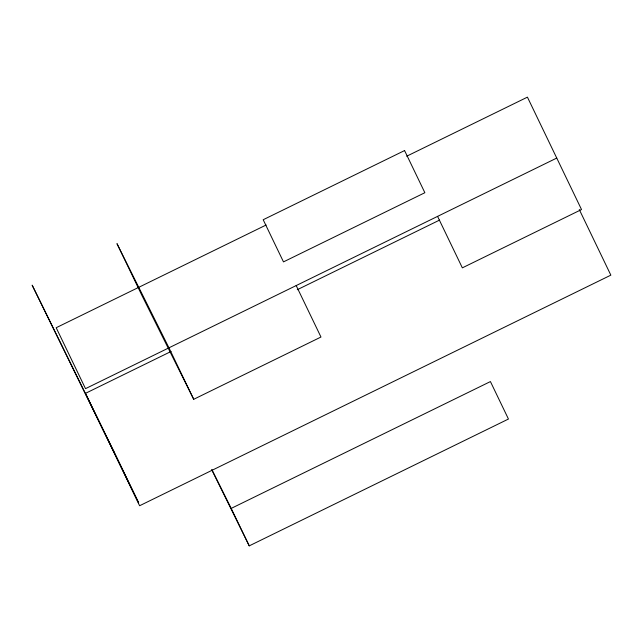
<?xml version="1.0" encoding="UTF-8"?>
<svg xmlns="http://www.w3.org/2000/svg" width="643" height="643" viewBox="0 0 643 643"><rect width="100%" height="100%" fill="white"/><g stroke="black" fill="none" stroke-linecap="round" stroke-linejoin="round"><path stroke-width="0.96" d="M266.13 225.002L56.19 327.729L85.511 388.653L556.75 158.065M406.689 156.217L527.429 97.141L581.521 209.538L462.349 267.85L437.578 216.378M171.118 351.448L85.519 393.331L139.611 505.736L610.85 275.148L579.263 209.505M297.259 289.728L439.619 220.067M193.72 399.295L168.932 347.783L116.978 243.649L141.773 295.161L193.72 399.295L320.97 337.036L296.19 285.556M211.973 469.816L231.215 508.396L490.424 381.572L508.452 419.035L249.251 545.859L211.716 469.744M231.215 508.396L249.251 545.859M404.576 150.566L263.196 219.737L283.475 261.886L424.862 192.715L404.576 150.566M113.843 451.273L32.15 285.154L138.639 502.794L113.843 451.273"/></g></svg>
